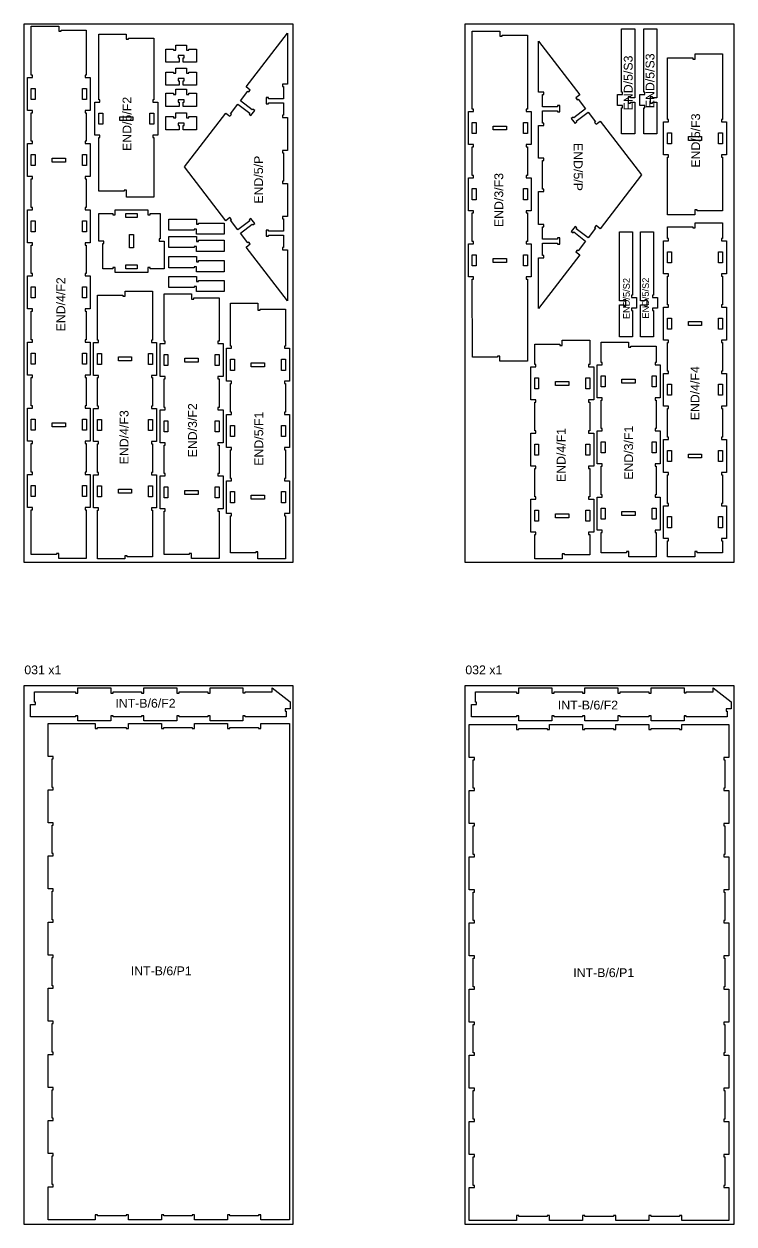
# Model space of a CAD drawing. Extents: x -4741 to 10570, y -11118 to 12613.
# Drawn here: x 3350 to 6570, y -8118 to -2678 of the extents above; entities that cross this region are included whole.
import ezdxf

# ---------------------------------------------------------------- set-up
doc = ezdxf.new("R2010")
doc.units = 0
doc.header["$MEASUREMENT"] = 0
for name, color, linetype in [('0_SHEET_BIRCHPLY_2440X1220', 1, 'CONTINUOUS'), ('1_ANYTOOL_1MMDEEP_INSIDE', 2, 'CONTINUOUS'), ('3_ANYTOOL_CUTTHROUGH_INSID', 4, 'CONTINUOUS'), ('6_ANYTOOL_CUTTHROUGH_OUTSI', 5, 'CONTINUOUS')]:
    doc.layers.add(name, color=color, linetype=linetype)

msp = doc.modelspace()

# ---------------------------------------------------------------- linework, layer by layer
at = {"layer": '0_SHEET_BIRCHPLY_2440X1220'}
for points in [[(3350.4, -2677.8), (3350.4, -5117.8), (4570.4, -5117.8), (4570.4, -2677.8), (3350.4, -2677.8)], [(5350.4, -2677.8), (5350.4, -5117.8), (6570.4, -5117.8), (6570.4, -2677.8), (5350.4, -2677.8)], [(3350.4, -5677.8), (3350.4, -8117.8), (4570.4, -8117.8), (4570.4, -5677.8), (3350.4, -5677.8)], [(5350.4, -5677.8), (5350.4, -8117.8), (6570.4, -8117.8), (6570.4, -5677.8), (5350.4, -5677.8)]]:
    msp.add_lwpolyline(points, dxfattribs=at)
at = {"layer": '3_ANYTOOL_CUTTHROUGH_INSID'}
for points in [[(3401.4, -3019.7), (3383.4, -3019.7), (3383.4, -2969.7), (3401.4, -2969.7), (3401.4, -3019.7)], [(3633.4, -3019.7), (3615.4, -3019.7), (3615.4, -2969.7), (3633.4, -2969.7), (3633.4, -3019.7)], [(3707.4, -3131.9), (3689.4, -3131.9), (3689.4, -3081.9), (3707.4, -3081.9), (3707.4, -3131.9)], [(3844.4, -3115.9), (3784.4, -3115.9), (3784.4, -3097.9), (3844.4, -3097.9), (3844.4, -3115.9)], [(5401.3, -3174.2), (5383.3, -3174.2), (5383.3, -3124.2), (5401.3, -3124.2), (5401.3, -3174.2)], [(5538.3, -3158.2), (5478.3, -3158.2), (5478.3, -3140.2), (5538.3, -3140.2), (5538.3, -3158.2)], [(5633.3, -3174.2), (5615.3, -3174.2), (5615.3, -3124.2), (5633.3, -3124.2), (5633.3, -3174.2)], [(6268.4, -3221.2), (6268.4, -3171.2), (6286.4, -3171.2), (6286.4, -3221.2), (6268.4, -3221.2)], [(6363.4, -3205.2), (6363.4, -3187.2), (6423.4, -3187.2), (6423.4, -3205.2), (6363.4, -3205.2)], [(6500.4, -3221.2), (6500.4, -3171.2), (6518.4, -3171.2), (6518.4, -3221.2), (6500.4, -3221.2)], [(3401.4, -3319.7), (3383.4, -3319.7), (3383.4, -3269.7), (3401.4, -3269.7), (3401.4, -3319.7)], [(3538.4, -3303.7), (3478.4, -3303.7), (3478.4, -3285.7), (3538.4, -3285.7), (3538.4, -3303.7)], [(3633.4, -3319.7), (3615.4, -3319.7), (3615.4, -3269.7), (3633.4, -3269.7), (3633.4, -3319.7)], [(5401.4, -3474.2), (5383.4, -3474.2), (5383.4, -3424.2), (5401.4, -3424.2), (5401.4, -3474.2)], [(5633.4, -3474.2), (5615.4, -3474.2), (5615.4, -3424.2), (5633.4, -3424.2), (5633.4, -3474.2)], [(3401.4, -3569.7), (3401.4, -3619.7), (3383.4, -3619.7), (3383.4, -3569.7), (3401.4, -3569.7)], [(3633.4, -3569.7), (3633.4, -3619.7), (3615.4, -3619.7), (3615.4, -3569.7), (3633.4, -3569.7)], [(3862.9, -3537.3), (3862.9, -3555.3), (3812.9, -3555.3), (3812.9, -3537.3), (3862.9, -3537.3)], [(3846.9, -3632.3), (3846.9, -3692.3), (3828.9, -3692.3), (3828.9, -3632.3), (3846.9, -3632.3)], [(5401.4, -3724.2), (5401.4, -3774.2), (5383.4, -3774.2), (5383.4, -3724.2), (5401.4, -3724.2)], [(5538.4, -3740.2), (5538.4, -3758.2), (5478.4, -3758.2), (5478.4, -3740.2), (5538.4, -3740.2)], [(5633.4, -3724.2), (5633.4, -3774.2), (5615.4, -3774.2), (5615.4, -3724.2), (5633.4, -3724.2)], [(6268.4, -3711.1), (6286.4, -3711.1), (6286.4, -3761.1), (6268.4, -3761.1), (6268.4, -3711.1)], [(6500.4, -3711.1), (6518.4, -3711.1), (6518.4, -3761.1), (6500.4, -3761.1), (6500.4, -3711.1)], [(3862.9, -3769.3), (3862.9, -3787.3), (3812.9, -3787.3), (3812.9, -3769.3), (3862.9, -3769.3)], [(3401.4, -3869.7), (3401.4, -3919.7), (3383.4, -3919.7), (3383.4, -3869.7), (3401.4, -3869.7)], [(3633.4, -3869.7), (3633.4, -3919.7), (3615.4, -3919.7), (3615.4, -3869.7), (3633.4, -3869.7)], [(6268.4, -4011.1), (6286.4, -4011.1), (6286.4, -4061.1), (6268.4, -4061.1), (6268.4, -4011.1)], [(6500.4, -4011.1), (6518.4, -4011.1), (6518.4, -4061.1), (6500.4, -4061.1), (6500.4, -4011.1)], [(6363.4, -4027.1), (6423.4, -4027.1), (6423.4, -4045.1), (6363.4, -4045.1), (6363.4, -4027.1)], [(3401.4, -4169.7), (3401.4, -4219.7), (3383.4, -4219.7), (3383.4, -4169.7), (3401.4, -4169.7)], [(3633.4, -4169.7), (3633.4, -4219.7), (3615.4, -4219.7), (3615.4, -4169.7), (3633.4, -4169.7)], [(3701.4, -4170.8), (3701.4, -4220.8), (3683.4, -4220.8), (3683.4, -4170.8), (3701.4, -4170.8)], [(3838.4, -4186.8), (3838.4, -4204.8), (3778.4, -4204.8), (3778.4, -4186.8), (3838.4, -4186.8)], [(3933.4, -4170.8), (3933.4, -4220.8), (3915.4, -4220.8), (3915.4, -4170.8), (3933.4, -4170.8)], [(4003.4, -4176.4), (4003.4, -4226.4), (3985.4, -4226.4), (3985.4, -4176.4), (4003.4, -4176.4)], [(4217.4, -4176.4), (4235.4, -4176.4), (4235.4, -4226.4), (4217.4, -4226.4), (4217.4, -4176.4)], [(4080.4, -4192.4), (4140.4, -4192.4), (4140.4, -4210.4), (4080.4, -4210.4), (4080.4, -4192.4)], [(4286.4, -4197.8), (4304.4, -4197.8), (4304.4, -4247.8), (4286.4, -4247.8), (4286.4, -4197.8)], [(4381.4, -4213.8), (4441.4, -4213.8), (4441.4, -4231.8), (4381.4, -4231.8), (4381.4, -4213.8)], [(4518.4, -4197.8), (4536.4, -4197.8), (4536.4, -4247.8), (4518.4, -4247.8), (4518.4, -4197.8)], [(5684.4, -4282.3), (5684.4, -4332.3), (5666.4, -4332.3), (5666.4, -4282.3), (5684.4, -4282.3)], [(5916.4, -4282.3), (5916.4, -4332.3), (5898.4, -4332.3), (5898.4, -4282.3), (5916.4, -4282.3)], [(5985.4, -4272.3), (5985.4, -4322.3), (5967.4, -4322.3), (5967.4, -4272.3), (5985.4, -4272.3)], [(6122.4, -4288.3), (6122.4, -4306.3), (6062.4, -4306.3), (6062.4, -4288.3), (6122.4, -4288.3)], [(6199.4, -4272.3), (6217.4, -4272.3), (6217.4, -4322.3), (6199.4, -4322.3), (6199.4, -4272.3)], [(5821.4, -4298.3), (5821.4, -4316.3), (5761.4, -4316.3), (5761.4, -4298.3), (5821.4, -4298.3)], [(6268.4, -4311.1), (6286.4, -4311.1), (6286.4, -4361.1), (6268.4, -4361.1), (6268.4, -4311.1)], [(6500.4, -4311.1), (6518.4, -4311.1), (6518.4, -4361.1), (6500.4, -4361.1), (6500.4, -4311.1)], [(3401.4, -4469.7), (3401.4, -4519.7), (3383.4, -4519.7), (3383.4, -4469.7), (3401.4, -4469.7)], [(3538.4, -4485.7), (3538.4, -4503.7), (3478.4, -4503.7), (3478.4, -4485.7), (3538.4, -4485.7)], [(3633.4, -4469.7), (3633.4, -4519.7), (3615.4, -4519.7), (3615.4, -4469.7), (3633.4, -4469.7)], [(3701.4, -4470.8), (3701.4, -4520.8), (3683.4, -4520.8), (3683.4, -4470.8), (3701.4, -4470.8)], [(3933.4, -4470.8), (3933.4, -4520.8), (3915.4, -4520.8), (3915.4, -4470.8), (3933.4, -4470.8)], [(4003.4, -4476.4), (4003.4, -4526.4), (3985.4, -4526.4), (3985.4, -4476.4), (4003.4, -4476.4)], [(4217.4, -4476.4), (4235.4, -4476.4), (4235.4, -4526.4), (4217.4, -4526.4), (4217.4, -4476.4)], [(4286.4, -4497.8), (4304.4, -4497.8), (4304.4, -4547.8), (4286.4, -4547.8), (4286.4, -4497.8)], [(4518.4, -4497.8), (4536.4, -4497.8), (4536.4, -4547.8), (4518.4, -4547.8), (4518.4, -4497.8)], [(5684.4, -4582.3), (5684.4, -4632.3), (5666.4, -4632.3), (5666.4, -4582.3), (5684.4, -4582.3)], [(5916.4, -4582.3), (5916.4, -4632.3), (5898.4, -4632.3), (5898.4, -4582.3), (5916.4, -4582.3)], [(5985.4, -4572.3), (5985.4, -4622.3), (5967.4, -4622.3), (5967.4, -4572.3), (5985.4, -4572.3)], [(6199.4, -4572.3), (6217.4, -4572.3), (6217.4, -4622.3), (6199.4, -4622.3), (6199.4, -4572.3)], [(6268.4, -4611.1), (6286.4, -4611.1), (6286.4, -4661.1), (6268.4, -4661.1), (6268.4, -4611.1)], [(6500.4, -4611.1), (6518.4, -4611.1), (6518.4, -4661.1), (6500.4, -4661.1), (6500.4, -4611.1)], [(6363.4, -4627.1), (6423.4, -4627.1), (6423.4, -4645.1), (6363.4, -4645.1), (6363.4, -4627.1)], [(3401.4, -4769.7), (3401.4, -4819.7), (3383.4, -4819.7), (3383.4, -4769.7), (3401.4, -4769.7)], [(3633.4, -4769.7), (3633.4, -4819.7), (3615.4, -4819.7), (3615.4, -4769.7), (3633.4, -4769.7)], [(3701.4, -4770.8), (3701.4, -4820.8), (3683.4, -4820.8), (3683.4, -4770.8), (3701.4, -4770.8)], [(3838.4, -4786.8), (3838.4, -4804.8), (3778.4, -4804.8), (3778.4, -4786.8), (3838.4, -4786.8)], [(3933.4, -4770.8), (3933.4, -4820.8), (3915.4, -4820.8), (3915.4, -4770.8), (3933.4, -4770.8)], [(4003.4, -4776.4), (4003.4, -4826.4), (3985.4, -4826.4), (3985.4, -4776.4), (4003.4, -4776.4)], [(4217.4, -4776.4), (4235.4, -4776.4), (4235.4, -4826.4), (4217.4, -4826.4), (4217.4, -4776.4)], [(4080.4, -4792.4), (4140.4, -4792.4), (4140.4, -4810.4), (4080.4, -4810.4), (4080.4, -4792.4)], [(4286.4, -4797.8), (4304.4, -4797.8), (4304.4, -4847.8), (4286.4, -4847.8), (4286.4, -4797.8)], [(4381.4, -4813.8), (4441.4, -4813.8), (4441.4, -4831.8), (4381.4, -4831.8), (4381.4, -4813.8)], [(4518.4, -4797.8), (4536.4, -4797.8), (4536.4, -4847.8), (4518.4, -4847.8), (4518.4, -4797.8)], [(5684.4, -4882.3), (5684.4, -4932.2), (5666.4, -4932.2), (5666.4, -4882.3), (5684.4, -4882.3)], [(5916.4, -4882.3), (5916.4, -4932.2), (5898.4, -4932.2), (5898.4, -4882.3), (5916.4, -4882.3)], [(5985.4, -4872.3), (5985.4, -4922.2), (5967.4, -4922.2), (5967.4, -4872.3), (5985.4, -4872.3)], [(6122.4, -4888.3), (6122.4, -4906.2), (6062.4, -4906.2), (6062.4, -4888.3), (6122.4, -4888.3)], [(6199.4, -4872.3), (6217.4, -4872.3), (6217.4, -4922.2), (6199.4, -4922.2), (6199.4, -4872.3)], [(5821.4, -4898.3), (5821.4, -4916.2), (5761.4, -4916.2), (5761.4, -4898.3), (5821.4, -4898.3)], [(6268.4, -4911.1), (6286.4, -4911.1), (6286.4, -4961.1), (6268.4, -4961.1), (6268.4, -4911.1)], [(6500.4, -4911.1), (6518.4, -4911.1), (6518.4, -4961.1), (6500.4, -4961.1), (6500.4, -4911.1)]]:
    msp.add_lwpolyline(points, dxfattribs=at)
at = {"layer": '6_ANYTOOL_CUTTHROUGH_OUTSI'}
for points in [[(3651.1, -3519.9), (3651.1, -3669.4), (3628.1, -3669.4), (3628.1, -3679.9), (3633.1, -3679.9), (3633.1, -3809.4), (3628.1, -3809.4), (3628.1, -3819.9), (3651.1, -3819.9), (3651.1, -3969.4), (3628.1, -3969.4), (3628.1, -3979.9), (3633.1, -3979.9), (3633.1, -4109.4), (3628.1, -4109.4), (3628.1, -4119.9), (3651.1, -4119.9), (3651.1, -4269.4), (3628.1, -4269.4), (3628.1, -4279.9), (3633.1, -4279.9), (3633.1, -4409.4), (3628.1, -4409.4), (3628.1, -4419.9), (3651.1, -4419.9), (3651.1, -4569.4), (3628.1, -4569.4), (3628.1, -4579.9), (3633.1, -4579.9), (3633.1, -4709.4), (3628.1, -4709.4), (3628.1, -4719.9), (3651.1, -4719.9), (3651.1, -4869.4), (3628.1, -4869.4), (3628.1, -4879.9), (3633.1, -4879.9), (3633.1, -5101.4), (3508.6, -5101.4), (3508.6, -5078.4), (3498.1, -5078.4), (3498.1, -5083.4), (3383.6, -5083.4), (3383.6, -4879.9), (3388.6, -4879.9), (3388.6, -4869.4), (3365.6, -4869.4), (3365.6, -4719.9), (3388.6, -4719.9), (3388.6, -4709.4), (3383.6, -4709.4), (3383.6, -4579.9), (3388.6, -4579.9), (3388.6, -4569.4), (3365.6, -4569.4), (3365.6, -4419.9), (3388.6, -4419.9), (3388.6, -4409.4), (3383.6, -4409.4), (3383.6, -4279.9), (3388.6, -4279.9), (3388.6, -4269.4), (3365.6, -4269.4), (3365.6, -4119.9), (3388.6, -4119.9), (3388.6, -4109.4), (3383.6, -4109.4), (3383.6, -3979.9), (3388.6, -3979.9), (3388.6, -3969.4), (3365.6, -3969.4), (3365.6, -3819.9), (3388.6, -3819.9), (3388.6, -3809.4), (3383.6, -3809.4), (3383.6, -3679.9), (3388.6, -3679.9), (3388.6, -3669.4), (3365.6, -3669.4), (3365.6, -3519.9), (3388.6, -3519.9), (3388.6, -3509.4), (3383.6, -3509.4), (3383.6, -3379.9), (3388.6, -3379.9), (3388.6, -3369.4), (3365.6, -3369.4), (3365.6, -3219.9), (3388.6, -3219.9), (3388.6, -3209.4), (3383.6, -3209.4), (3383.6, -3079.9), (3388.6, -3079.9), (3388.6, -3069.4), (3365.6, -3069.4), (3365.6, -2919.9), (3388.6, -2919.9), (3388.6, -2909.4), (3383.6, -2909.4), (3383.6, -2687.9), (3508.1, -2687.9), (3508.1, -2710.9), (3518.6, -2710.9), (3518.6, -2705.9), (3633.1, -2705.9), (3633.1, -2909.4), (3628.1, -2909.4), (3628.1, -2919.9), (3651.1, -2919.9), (3651.1, -3069.4), (3628.1, -3069.4), (3628.1, -3079.9), (3633.1, -3079.9), (3633.1, -3209.4), (3628.1, -3209.4), (3628.1, -3219.9), (3651.1, -3219.9), (3651.1, -3369.4), (3628.1, -3369.4), (3628.1, -3379.9), (3633.1, -3379.9), (3633.1, -3509.4), (3628.1, -3509.4), (3628.1, -3519.9), (3651.1, -3519.9)], [(4078.7, -3326), (4266.2, -3082.3), (4284.4, -3096.3), (4290.8, -3088), (4286.9, -3084.9), (4320.7, -3040.9), (4374.2, -3082.1), (4371.2, -3086), (4379.5, -3092.4), (4396.9, -3069.8), (4388.5, -3063.4), (4385.5, -3067.4), (4332, -3026.3), (4365.8, -2982.3), (4369.8, -2985.3), (4376.2, -2977), (4358, -2963), (4545.1, -2719.7), (4545.1, -2950.7), (4522.1, -2950.7), (4522.1, -2961.2), (4527.1, -2961.2), (4527.1, -3016.7), (4459.6, -3016.7), (4459.6, -3011.7), (4449.1, -3011.7), (4449.1, -3040.2), (4459.6, -3040.2), (4459.6, -3035.2), (4527.1, -3035.2), (4527.1, -3090.7), (4522.1, -3090.7), (4522.1, -3101.2), (4545.1, -3101.2), (4545.1, -3250.7), (4522.1, -3250.7), (4522.1, -3261.2), (4527.1, -3261.2), (4527.1, -3390.7), (4522.1, -3390.7), (4522.1, -3401.2), (4545.1, -3401.2), (4545.1, -3550.7), (4522.1, -3550.7), (4522.1, -3561.2), (4527.1, -3561.2), (4527.1, -3616.7), (4459.6, -3616.7), (4459.6, -3611.7), (4449.1, -3611.7), (4449.1, -3640.2), (4459.6, -3640.2), (4459.6, -3635.2), (4527.1, -3635.2), (4527.1, -3690.7), (4522.1, -3690.7), (4522.1, -3701.2), (4545.1, -3701.2), (4545.1, -3932.2), (4358, -3688.9), (4376.2, -3674.9), (4369.8, -3666.6), (4365.8, -3669.7), (4332, -3625.7), (4385.5, -3584.5), (4388.5, -3588.5), (4396.9, -3582.1), (4379.5, -3559.5), (4371.2, -3565.9), (4374.2, -3569.8), (4320.7, -3611), (4286.9, -3567), (4290.8, -3564), (4284.4, -3555.6), (4266.2, -3569.7), (4078.7, -3326)], [(5651.1, -3524), (5628.1, -3524), (5628.1, -3534.5), (5633.1, -3534.5), (5633.1, -3664), (5628.1, -3664), (5628.1, -3674.5), (5651.1, -3674.5), (5651.1, -3824), (5628.1, -3824), (5628.1, -3834.5), (5633.1, -3834.5), (5633.2, -4205.9), (5508.7, -4205.9), (5508.7, -4182.9), (5498.2, -4182.9), (5498.2, -4187.9), (5383.7, -4188), (5383.6, -3834.5), (5388.6, -3834.5), (5388.6, -3824), (5365.6, -3824), (5365.6, -3674.5), (5388.6, -3674.5), (5388.6, -3664), (5383.6, -3664), (5383.6, -3534.5), (5388.6, -3534.5), (5388.6, -3524), (5365.6, -3524), (5365.6, -3374.5), (5388.6, -3374.5), (5388.6, -3364), (5383.6, -3364), (5383.6, -3234.5), (5388.6, -3234.5), (5388.6, -3224), (5365.6, -3224), (5365.6, -3074.5), (5388.6, -3074.5), (5388.6, -3064), (5383.6, -3064), (5383.6, -2710.5), (5508.1, -2710.5), (5508.1, -2733.5), (5518.6, -2733.5), (5518.6, -2728.5), (5633.1, -2728.5), (5633.1, -3064), (5628.1, -3064), (5628.1, -3074.5), (5651.1, -3074.5), (5651.1, -3224), (5628.1, -3224), (5628.1, -3234.5), (5633.1, -3234.5), (5633.1, -3364), (5628.1, -3364), (5628.1, -3374.5), (5651.1, -3374.5), (5651.1, -3524)], [(6119.9, -3175.4), (6060.4, -3175.4), (6060.4, -3057.4), (6065.4, -3057.4), (6065.4, -3046.9), (6042.4, -3046.9), (6042.4, -2997.4), (6065.4, -2997.4), (6065.4, -2986.9), (6060.4, -2986.9), (6060.4, -2699.5), (6119.9, -2699.5), (6119.9, -3012.9), (6100.4, -3012.9), (6100.4, -3007.9), (6089.9, -3007.9), (6089.9, -3036.4), (6100.4, -3036.4), (6100.4, -3031.4), (6119.9, -3031.4), (6119.9, -3175.4)], [(6161.4, -3175.4), (6161.4, -3057.4), (6166.4, -3057.4), (6166.4, -3046.9), (6143.4, -3046.9), (6143.4, -2997.4), (6166.4, -2997.4), (6166.4, -2986.9), (6161.4, -2986.9), (6161.4, -2699.5), (6220.9, -2699.5), (6220.9, -3012.9), (6201.4, -3012.9), (6201.4, -3007.9), (6190.9, -3007.9), (6190.9, -3036.4), (6201.4, -3036.4), (6201.4, -3031.4), (6220.9, -3031.4), (6220.9, -3175.4), (6161.4, -3175.4)], [(3939.2, -3462.5), (3814.7, -3462.5), (3814.7, -3430.5), (3804.2, -3430.5), (3804.2, -3435.5), (3689.7, -3435.5), (3689.6, -3192.1), (3694.6, -3192.1), (3694.6, -3181.6), (3671.6, -3181.6), (3671.6, -3032.1), (3694.6, -3032.1), (3694.6, -3021.6), (3689.6, -3021.6), (3689.6, -2724.2), (3814.1, -2724.2), (3814.1, -2747.2), (3824.6, -2747.2), (3824.6, -2742.2), (3939.1, -2742.2), (3939.1, -3021.6), (3934.1, -3021.6), (3934.1, -3032.1), (3957.1, -3032.1), (3957.1, -3181.6), (3934.1, -3181.6), (3934.1, -3192.1), (3939.1, -3192.1), (3939.2, -3462.5)], [(3993.4, -2851.3), (3993.4, -2791.8), (4027.9, -2791.8), (4027.9, -2796.8), (4038.4, -2796.8), (4038.4, -2773.8), (4087.9, -2773.8), (4087.9, -2796.8), (4098.4, -2796.8), (4098.4, -2791.8), (4132.9, -2791.8), (4132.9, -2851.3), (4072.4, -2851.3), (4072.4, -2831.8), (4077.4, -2831.8), (4077.4, -2821.3), (4048.9, -2821.3), (4048.9, -2831.8), (4053.9, -2831.8), (4053.9, -2851.3), (3993.4, -2851.3)], [(5963.1, -3605.6), (5944.9, -3591.6), (5938.4, -3599.9), (5942.4, -3603), (5908.6, -3647), (5855.1, -3605.8), (5858.1, -3601.9), (5849.8, -3595.5), (5832.4, -3618), (5840.7, -3624.4), (5843.8, -3620.5), (5897.3, -3661.6), (5863.5, -3705.6), (5859.5, -3702.6), (5853.1, -3710.9), (5871.3, -3724.9), (5684.2, -3968.2), (5684.2, -3737.2), (5707.2, -3737.2), (5707.2, -3726.7), (5702.2, -3726.7), (5702.2, -3671.2), (5769.7, -3671.2), (5769.7, -3676.2), (5780.2, -3676.2), (5780.2, -3647.7), (5769.7, -3647.7), (5769.7, -3652.7), (5702.2, -3652.7), (5702.2, -3597.2), (5707.2, -3597.2), (5707.2, -3586.7), (5684.2, -3586.7), (5684.2, -3437.2), (5707.2, -3437.2), (5707.2, -3426.7), (5702.2, -3426.7), (5702.2, -3297.2), (5707.2, -3297.2), (5707.2, -3286.7), (5684.2, -3286.7), (5684.2, -3137.2), (5707.2, -3137.2), (5707.2, -3126.7), (5702.2, -3126.7), (5702.2, -3071.2), (5769.7, -3071.2), (5769.7, -3076.2), (5780.2, -3076.2), (5780.2, -3047.7), (5769.7, -3047.7), (5769.7, -3052.7), (5702.2, -3052.7), (5702.2, -2997.2), (5707.2, -2997.2), (5707.2, -2986.7), (5684.2, -2986.7), (5684.2, -2755.7), (5871.3, -2998.9), (5853.1, -3013), (5859.5, -3021.3), (5863.5, -3018.2), (5897.3, -3062.2), (5843.8, -3103.4), (5840.7, -3099.4), (5832.4, -3105.8), (5849.8, -3128.4), (5858.1, -3122), (5855.1, -3118), (5908.6, -3076.9), (5942.4, -3120.9), (5938.4, -3123.9), (5944.9, -3132.3), (5963.1, -3118.2), (6150.5, -3361.9), (5963.1, -3605.6)], [(6268.7, -3281.5), (6273.7, -3281.5), (6273.7, -3271), (6250.7, -3271), (6250.7, -3121.5), (6273.7, -3121.5), (6273.7, -3111), (6268.7, -3111), (6268.7, -2831.6), (6383.2, -2831.6), (6383.2, -2836.6), (6393.7, -2836.6), (6393.7, -2813.6), (6518.2, -2813.6), (6518.2, -3111), (6513.2, -3111), (6513.2, -3121.5), (6536.2, -3121.5), (6536.2, -3271), (6513.2, -3271), (6513.2, -3281.5), (6518.2, -3281.5), (6518.2, -3524.9), (6403.7, -3524.9), (6403.7, -3519.9), (6393.2, -3519.9), (6393.2, -3542.9), (6268.7, -3542.9), (6268.7, -3281.5)], [(3993.4, -2955.3), (3993.4, -2895.8), (4027.9, -2895.8), (4027.9, -2900.8), (4038.4, -2900.8), (4038.4, -2877.8), (4087.9, -2877.8), (4087.9, -2900.8), (4098.4, -2900.8), (4098.4, -2895.8), (4132.9, -2895.8), (4132.9, -2955.3), (4072.4, -2955.3), (4072.4, -2935.8), (4077.4, -2935.8), (4077.4, -2925.3), (4048.9, -2925.3), (4048.9, -2935.8), (4053.9, -2935.8), (4053.9, -2955.3), (3993.4, -2955.3)], [(3993.4, -3051.3), (3993.4, -2991.8), (4027.9, -2991.8), (4027.9, -2996.8), (4038.4, -2996.8), (4038.4, -2973.8), (4087.9, -2973.8), (4087.9, -2996.8), (4098.4, -2996.8), (4098.4, -2991.8), (4132.9, -2991.8), (4132.9, -3051.3), (4072.4, -3051.3), (4072.4, -3031.8), (4077.4, -3031.8), (4077.4, -3021.3), (4048.9, -3021.3), (4048.9, -3031.8), (4053.9, -3031.8), (4053.9, -3051.3), (3993.4, -3051.3)], [(3939.4, -3131.9), (3921.4, -3131.9), (3921.4, -3081.9), (3939.4, -3081.9), (3939.4, -3131.9)], [(3993.4, -3157.3), (3993.4, -3097.8), (4027.9, -3097.8), (4027.9, -3102.8), (4038.4, -3102.8), (4038.4, -3079.8), (4087.9, -3079.8), (4087.9, -3102.8), (4098.4, -3102.8), (4098.4, -3097.8), (4132.9, -3097.8), (4132.9, -3157.3), (4072.4, -3157.3), (4072.4, -3137.8), (4077.4, -3137.8), (4077.4, -3127.3), (4048.9, -3127.3), (4048.9, -3137.8), (4053.9, -3137.8), (4053.9, -3157.3), (3993.4, -3157.3)], [(3967.7, -3537.5), (3967.7, -3652), (3962.7, -3652), (3962.7, -3662.5), (3985.7, -3662.5), (3985.7, -3787), (3923.2, -3787), (3923.2, -3782), (3912.7, -3782), (3912.7, -3805), (3763.2, -3805), (3763.2, -3782), (3752.7, -3782), (3752.7, -3787), (3708.2, -3787), (3708.2, -3672.5), (3713.2, -3672.5), (3713.2, -3662), (3690.2, -3662), (3690.2, -3537.5), (3752.7, -3537.5), (3752.7, -3542.5), (3763.2, -3542.5), (3763.2, -3519.5), (3912.7, -3519.5), (3912.7, -3542.5), (3923.2, -3542.5), (3923.2, -3537.5), (3967.7, -3537.5)], [(4132.5, -3562.4), (4132.5, -3585.4), (4142.5, -3585.4), (4142.5, -3580.4), (4257.5, -3580.4), (4257.5, -3631), (4132.5, -3631), (4132.5, -3608), (4122.5, -3608), (4122.5, -3613), (4007.5, -3613), (4007.5, -3562.4), (4132.5, -3562.4)], [(6268.7, -3597.4), (6383.2, -3597.4), (6383.2, -3602.4), (6393.7, -3602.4), (6393.7, -3579.4), (6518.2, -3579.4), (6518.2, -3650.9), (6513.2, -3650.9), (6513.2, -3661.4), (6536.2, -3661.4), (6536.2, -3810.9), (6513.2, -3810.9), (6513.2, -3821.4), (6518.2, -3821.4), (6518.2, -3950.9), (6513.2, -3950.9), (6513.2, -3961.4), (6536.2, -3961.4), (6536.2, -4110.9), (6513.2, -4110.9), (6513.2, -4121.4), (6518.2, -4121.4), (6518.2, -4250.9), (6513.2, -4250.9), (6513.2, -4261.4), (6536.2, -4261.4), (6536.2, -4410.9), (6513.2, -4410.9), (6513.2, -4421.4), (6518.2, -4421.4), (6518.2, -4550.9), (6513.2, -4550.9), (6513.2, -4561.4), (6536.2, -4561.4), (6536.2, -4710.9), (6513.2, -4710.9), (6513.2, -4721.4), (6518.2, -4721.4), (6518.2, -4850.9), (6513.2, -4850.9), (6513.2, -4861.4), (6536.2, -4861.4), (6536.2, -5010.9), (6513.2, -5010.9), (6513.2, -5021.4), (6518.2, -5021.4), (6518.2, -5074.8), (6403.7, -5074.8), (6403.7, -5069.8), (6393.2, -5069.8), (6393.2, -5092.8), (6268.7, -5092.8), (6268.7, -5021.4), (6273.7, -5021.4), (6273.7, -5010.9), (6250.7, -5010.9), (6250.7, -4861.4), (6273.7, -4861.4), (6273.7, -4850.9), (6268.7, -4850.9), (6268.7, -4721.4), (6273.7, -4721.4), (6273.7, -4710.9), (6250.7, -4710.9), (6250.7, -4561.4), (6273.7, -4561.4), (6273.7, -4550.9), (6268.7, -4550.9), (6268.7, -4421.4), (6273.7, -4421.4), (6273.7, -4410.9), (6250.7, -4410.9), (6250.7, -4261.4), (6273.7, -4261.4), (6273.7, -4250.9), (6268.7, -4250.9), (6268.7, -4121.4), (6273.7, -4121.4), (6273.7, -4110.9), (6250.7, -4110.9), (6250.7, -3961.4), (6273.7, -3961.4), (6273.7, -3950.9), (6268.7, -3950.9), (6268.7, -3821.4), (6273.7, -3821.4), (6273.7, -3810.9), (6250.7, -3810.9), (6250.7, -3661.4), (6273.7, -3661.4), (6273.7, -3650.9), (6268.7, -3650.9), (6268.7, -3597.4)], [(4132.5, -3640.4), (4132.5, -3663.4), (4142.5, -3663.4), (4142.5, -3658.4), (4257.5, -3658.4), (4257.5, -3709), (4132.5, -3709), (4132.5, -3686), (4122.5, -3686), (4122.5, -3691), (4007.5, -3691), (4007.5, -3640.4), (4132.5, -3640.4)], [(6109.9, -3619.3), (6109.9, -3906.7), (6104.9, -3906.7), (6104.9, -3917.2), (6127.9, -3917.2), (6127.9, -3966.7), (6104.9, -3966.7), (6104.9, -3977.2), (6109.9, -3977.2), (6109.9, -4095.3), (6050.4, -4095.3), (6050.4, -3951.2), (6069.9, -3951.2), (6069.9, -3956.2), (6080.4, -3956.2), (6080.4, -3927.7), (6069.9, -3927.7), (6069.9, -3932.7), (6050.4, -3932.7), (6050.4, -3619.3), (6109.9, -3619.3)], [(6146.4, -3619.3), (6205.9, -3619.3), (6205.9, -3906.7), (6200.9, -3906.7), (6200.9, -3917.2), (6223.9, -3917.2), (6223.9, -3966.7), (6200.9, -3966.7), (6200.9, -3977.2), (6205.9, -3977.2), (6205.9, -4095.3), (6146.4, -4095.3), (6146.4, -3951.2), (6165.9, -3951.2), (6165.9, -3956.2), (6176.4, -3956.2), (6176.4, -3927.7), (6165.9, -3927.7), (6165.9, -3932.7), (6146.4, -3932.7), (6146.4, -3619.3)], [(4132.5, -3732.4), (4132.5, -3755.4), (4142.5, -3755.4), (4142.5, -3750.4), (4257.5, -3750.4), (4257.5, -3801), (4132.5, -3801), (4132.5, -3778), (4122.5, -3778), (4122.5, -3783), (4007.5, -3783), (4007.5, -3732.4), (4132.5, -3732.4)], [(4132.5, -3822.4), (4132.5, -3845.4), (4142.5, -3845.4), (4142.5, -3840.4), (4257.5, -3840.4), (4257.5, -3891), (4132.5, -3891), (4132.5, -3868), (4122.5, -3868), (4122.5, -3873), (4007.5, -3873), (4007.5, -3822.4), (4132.5, -3822.4)], [(3933.1, -3889), (3933.1, -4110.5), (3928.1, -4110.5), (3928.1, -4121), (3951.1, -4121), (3951.1, -4270.5), (3928.1, -4270.5), (3928.1, -4281), (3933.1, -4281), (3933.1, -4410.5), (3928.1, -4410.5), (3928.1, -4421), (3951.1, -4421), (3951.1, -4570.5), (3928.1, -4570.5), (3928.1, -4581), (3933.1, -4581), (3933.1, -4710.5), (3928.1, -4710.5), (3928.1, -4721), (3951.1, -4721), (3951.1, -4870.5), (3928.1, -4870.5), (3928.1, -4881), (3933.1, -4881), (3933.1, -5093.5), (3818.6, -5093.5), (3818.6, -5088.5), (3808.1, -5088.5), (3808.1, -5102.5), (3683.6, -5102.5), (3683.6, -4881), (3688.6, -4881), (3688.6, -4870.5), (3665.6, -4870.5), (3665.6, -4721), (3688.6, -4721), (3688.6, -4710.5), (3683.6, -4710.5), (3683.6, -4581), (3688.6, -4581), (3688.6, -4570.5), (3665.6, -4570.5), (3665.6, -4421), (3688.6, -4421), (3688.6, -4410.5), (3683.6, -4410.5), (3683.6, -4281), (3688.6, -4281), (3688.6, -4270.5), (3665.6, -4270.5), (3665.6, -4121), (3688.6, -4121), (3688.6, -4110.5), (3683.6, -4110.5), (3683.6, -3907), (3798.1, -3907), (3798.1, -3912), (3808.6, -3912), (3808.6, -3889), (3933.1, -3889)], [(4110.1, -3901.7), (4110.1, -3924.7), (4120.6, -3924.7), (4120.6, -3919.7), (4235.1, -3919.7), (4235.1, -4116.2), (4230.1, -4116.2), (4230.1, -4126.7), (4253.1, -4126.7), (4253.1, -4276.2), (4230.1, -4276.2), (4230.1, -4286.7), (4235.1, -4286.7), (4235.1, -4416.2), (4230.1, -4416.2), (4230.1, -4426.7), (4253.1, -4426.7), (4253.1, -4576.2), (4230.1, -4576.2), (4230.1, -4586.7), (4235.1, -4586.7), (4235.1, -4716.2), (4230.1, -4716.2), (4230.1, -4726.7), (4253.1, -4726.7), (4253.1, -4876.2), (4230.1, -4876.2), (4230.1, -4886.7), (4235.1, -4886.7), (4235.1, -5101.2), (4110.6, -5101.2), (4110.6, -5078.2), (4100.1, -5078.2), (4100.1, -5083.2), (3985.6, -5083.2), (3985.6, -4886.7), (3990.6, -4886.7), (3990.6, -4876.2), (3967.6, -4876.2), (3967.6, -4726.7), (3990.6, -4726.7), (3990.6, -4716.2), (3985.6, -4716.2), (3985.6, -4586.7), (3990.6, -4586.7), (3990.6, -4576.2), (3967.6, -4576.2), (3967.6, -4426.7), (3990.6, -4426.7), (3990.6, -4416.2), (3985.6, -4416.2), (3985.6, -4286.7), (3990.6, -4286.7), (3990.6, -4276.2), (3967.6, -4276.2), (3967.6, -4126.7), (3990.6, -4126.7), (3990.6, -4116.2), (3985.6, -4116.2), (3985.6, -3901.7), (4110.1, -3901.7)], [(4286.6, -3943), (4411.1, -3943), (4411.1, -3975), (4421.6, -3975), (4421.6, -3970), (4536.1, -3970), (4536.1, -4137.5), (4531.1, -4137.5), (4531.1, -4148), (4554.1, -4148), (4554.1, -4297.5), (4531.1, -4297.5), (4531.1, -4308), (4536.1, -4308), (4536.1, -4437.5), (4531.1, -4437.5), (4531.1, -4448), (4554.1, -4448), (4554.1, -4597.5), (4531.1, -4597.5), (4531.1, -4608), (4536.1, -4608), (4536.1, -4737.5), (4531.1, -4737.5), (4531.1, -4748), (4554.1, -4748), (4554.1, -4897.5), (4531.1, -4897.5), (4531.1, -4908), (4536.1, -4908), (4536.1, -5102.5), (4411.6, -5102.5), (4411.6, -5070.5), (4401.1, -5070.5), (4401.1, -5075.5), (4286.6, -5075.5), (4286.6, -4908), (4291.6, -4908), (4291.6, -4897.5), (4268.6, -4897.5), (4268.6, -4748), (4291.6, -4748), (4291.6, -4737.5), (4286.6, -4737.5), (4286.6, -4608), (4291.6, -4608), (4291.6, -4597.5), (4268.6, -4597.5), (4268.6, -4448), (4291.6, -4448), (4291.6, -4437.5), (4286.6, -4437.5), (4286.6, -4308), (4291.6, -4308), (4291.6, -4297.5), (4268.6, -4297.5), (4268.6, -4148), (4291.6, -4148), (4291.6, -4137.5), (4286.6, -4137.5), (4286.6, -3943)], [(5916.2, -4111.7), (5916.2, -4222), (5911.2, -4222), (5911.2, -4232.5), (5934.2, -4232.5), (5934.2, -4382), (5911.2, -4382), (5911.2, -4392.5), (5916.2, -4392.5), (5916.2, -4522), (5911.2, -4522), (5911.2, -4532.5), (5934.2, -4532.5), (5934.2, -4682), (5911.2, -4682), (5911.2, -4692.5), (5916.2, -4692.5), (5916.2, -4822), (5911.2, -4822), (5911.2, -4832.5), (5934.2, -4832.5), (5934.2, -4982), (5911.2, -4982), (5911.2, -4992.5), (5916.2, -4992.5), (5916.2, -5084.8), (5801.7, -5084.8), (5801.7, -5079.8), (5791.2, -5079.8), (5791.2, -5102.8), (5666.7, -5102.8), (5666.7, -4992.5), (5671.7, -4992.5), (5671.7, -4982), (5648.7, -4982), (5648.7, -4832.5), (5671.7, -4832.5), (5671.7, -4822), (5666.7, -4822), (5666.7, -4692.5), (5671.7, -4692.5), (5671.7, -4682), (5648.7, -4682), (5648.7, -4532.5), (5671.7, -4532.5), (5671.7, -4522), (5666.7, -4522), (5666.7, -4392.5), (5671.7, -4392.5), (5671.7, -4382), (5648.7, -4382), (5648.7, -4232.5), (5671.7, -4232.5), (5671.7, -4222), (5666.7, -4222), (5666.7, -4129.7), (5781.2, -4129.7), (5781.2, -4134.7), (5791.7, -4134.7), (5791.7, -4111.7), (5916.2, -4111.7)], [(6092.2, -4119.7), (6092.2, -4142.7), (6102.7, -4142.7), (6102.7, -4137.7), (6217.2, -4137.7), (6217.2, -4212), (6212.2, -4212), (6212.2, -4222.5), (6235.2, -4222.5), (6235.2, -4372), (6212.2, -4372), (6212.2, -4382.5), (6217.2, -4382.5), (6217.2, -4512), (6212.2, -4512), (6212.2, -4522.5), (6235.2, -4522.5), (6235.2, -4672), (6212.2, -4672), (6212.2, -4682.5), (6217.2, -4682.5), (6217.2, -4812), (6212.2, -4812), (6212.2, -4822.5), (6235.2, -4822.5), (6235.2, -4972), (6212.2, -4972), (6212.2, -4982.5), (6217.2, -4982.5), (6217.2, -5092.8), (6092.7, -5092.8), (6092.7, -5069.8), (6082.2, -5069.8), (6082.2, -5074.8), (5967.7, -5074.8), (5967.7, -4982.5), (5972.7, -4982.5), (5972.7, -4972), (5949.7, -4972), (5949.7, -4822.5), (5972.7, -4822.5), (5972.7, -4812), (5967.7, -4812), (5967.7, -4682.5), (5972.7, -4682.5), (5972.7, -4672), (5949.7, -4672), (5949.7, -4522.5), (5972.7, -4522.5), (5972.7, -4512), (5967.7, -4512), (5967.7, -4382.5), (5972.7, -4382.5), (5972.7, -4372), (5949.7, -4372), (5949.7, -4222.5), (5972.7, -4222.5), (5972.7, -4212), (5967.7, -4212), (5967.7, -4119.7), (6092.2, -4119.7)], [(3380.1, -5819.1), (3380.1, -5762.6), (3403.1, -5762.6), (3403.1, -5752.1), (3398.1, -5752.1), (3398.1, -5705.6), (3583.6, -5705.6), (3583.6, -5710.6), (3594.1, -5710.6), (3594.1, -5687.6), (3743.6, -5687.6), (3743.6, -5710.6), (3754.1, -5710.6), (3754.1, -5705.6), (3883.6, -5705.6), (3883.6, -5710.6), (3894.1, -5710.6), (3894.1, -5687.6), (4043.6, -5687.6), (4043.6, -5710.6), (4054.1, -5710.6), (4054.1, -5705.6), (4183.6, -5705.6), (4183.6, -5710.6), (4194.1, -5710.6), (4194.1, -5687.6), (4343.6, -5687.5), (4343.6, -5710.5), (4354.1, -5710.5), (4354.1, -5705.5), (4475.7, -5705.5), (4475.7, -5687.8), (4557.6, -5750.8), (4557.6, -5782), (4534.6, -5782), (4534.6, -5792.5), (4539.6, -5792.5), (4539.6, -5819), (4354.1, -5819), (4354.1, -5814), (4343.6, -5814), (4343.6, -5837), (4194.1, -5837.1), (4194.1, -5814.1), (4183.6, -5814.1), (4183.6, -5819.1), (4054.1, -5819.1), (4054.1, -5814.1), (4043.6, -5814.1), (4043.6, -5837.1), (3894.1, -5837.1), (3894.1, -5814.1), (3883.6, -5814.1), (3883.6, -5819.1), (3754.1, -5819.1), (3754.1, -5814.1), (3743.6, -5814.1), (3743.6, -5837.1), (3594.1, -5837.1), (3594.1, -5814.1), (3583.6, -5814.1), (3583.6, -5819.1), (3380.1, -5819.1)], [(6539.6, -5819), (6354.1, -5819), (6354.1, -5814), (6343.6, -5814), (6343.6, -5837), (6194.1, -5837.1), (6194.1, -5814.1), (6183.6, -5814.1), (6183.6, -5819.1), (6054.1, -5819.1), (6054.1, -5814.1), (6043.6, -5814.1), (6043.6, -5837.1), (5894.1, -5837.1), (5894.1, -5814.1), (5883.6, -5814.1), (5883.6, -5819.1), (5754.1, -5819.1), (5754.1, -5814.1), (5743.6, -5814.1), (5743.6, -5837.1), (5594.1, -5837.1), (5594.1, -5814.1), (5583.6, -5814.1), (5583.6, -5819.1), (5380.1, -5819.1), (5380.1, -5762.6), (5403.1, -5762.6), (5403.1, -5752.1), (5398.1, -5752.1), (5398.1, -5705.6), (5583.6, -5705.6), (5583.6, -5710.6), (5594.1, -5710.6), (5594.1, -5687.6), (5743.6, -5687.6), (5743.6, -5710.6), (5754.1, -5710.6), (5754.1, -5705.6), (5883.6, -5705.6), (5883.6, -5710.6), (5894.1, -5710.6), (5894.1, -5687.6), (6043.6, -5687.6), (6043.6, -5710.6), (6054.1, -5710.6), (6054.1, -5705.6), (6183.6, -5705.6), (6183.6, -5710.6), (6194.1, -5710.6), (6194.1, -5687.6), (6343.6, -5687.5), (6343.6, -5710.5), (6354.1, -5710.5), (6354.1, -5705.5), (6475.7, -5705.5), (6475.7, -5687.8), (6557.6, -5750.8), (6557.6, -5782), (6534.6, -5782), (6534.6, -5792.5), (6539.6, -5792.5), (6539.6, -5819)], [(3460.1, -6149.1), (3483.1, -6149.1), (3483.1, -6138.6), (3478.1, -6138.6), (3478.1, -6009.1), (3483.1, -6009.1), (3483.1, -5998.6), (3460.1, -5998.6), (3460.1, -5849.1), (3673.6, -5849.1), (3673.6, -5872.1), (3684.1, -5872.1), (3684.1, -5867.1), (3813.6, -5867.1), (3813.6, -5872.1), (3824.1, -5872.1), (3824.1, -5849.1), (3973.6, -5849.1), (3973.6, -5872.1), (3984.1, -5872.1), (3984.1, -5867.1), (4113.6, -5867.1), (4113.6, -5872.1), (4124.1, -5872.1), (4124.1, -5849.1), (4273.6, -5849.1), (4273.6, -5872.1), (4284.1, -5872.1), (4284.1, -5867.1), (4413.6, -5867.1), (4413.6, -5872.1), (4424.1, -5872.1), (4424.1, -5849.1), (4555.1, -5849.1), (4555.1, -8098.6), (4424.1, -8098.6), (4424.1, -8075.6), (4413.6, -8075.6), (4413.6, -8080.6), (4284.1, -8080.6), (4284.1, -8075.6), (4273.6, -8075.6), (4273.6, -8098.6), (4124.1, -8098.6), (4124.1, -8075.6), (4113.6, -8075.6), (4113.6, -8080.6), (3984.1, -8080.6), (3984.1, -8075.6), (3973.6, -8075.6), (3973.6, -8098.6), (3824.1, -8098.6), (3824.1, -8075.6), (3813.6, -8075.6), (3813.6, -8080.6), (3684.1, -8080.6), (3684.1, -8075.6), (3673.6, -8075.6), (3673.6, -8098.6), (3460.1, -8098.6), (3460.1, -7949.1), (3483.1, -7949.1), (3483.1, -7938.6), (3478.1, -7938.6), (3478.1, -7809.1), (3483.1, -7809.1), (3483.1, -7798.6), (3460.1, -7798.6), (3460.1, -7649.1), (3483.1, -7649.1), (3483.1, -7638.6), (3478.1, -7638.6), (3478.1, -7509.1), (3483.1, -7509.1), (3483.1, -7498.6), (3460.1, -7498.6), (3460.1, -7349.1), (3483.1, -7349.1), (3483.1, -7338.6), (3478.1, -7338.6), (3478.1, -7209.1), (3483.1, -7209.1), (3483.1, -7198.6), (3460.1, -7198.6), (3460.1, -7049.1), (3483.1, -7049.1), (3483.1, -7038.6), (3478.1, -7038.6), (3478.1, -6909.1), (3483.1, -6909.1), (3483.1, -6898.6), (3460.1, -6898.6), (3460.1, -6749.1), (3483.1, -6749.1), (3483.1, -6738.6), (3478.1, -6738.6), (3478.1, -6609.1), (3483.1, -6609.1), (3483.1, -6598.6), (3460.1, -6598.6), (3460.1, -6449.1), (3483.1, -6449.1), (3483.1, -6438.6), (3478.1, -6438.6), (3478.1, -6309.1), (3483.1, -6309.1), (3483.1, -6298.6), (3460.1, -6298.6), (3460.1, -6149.1)], [(6529.5, -6742.5), (6524.5, -6742.5), (6524.5, -6753), (6547.5, -6753), (6547.5, -6902.5), (6524.5, -6902.5), (6524.5, -6913), (6529.5, -6913), (6529.5, -7042.5), (6524.5, -7042.5), (6524.5, -7053), (6547.5, -7053), (6547.5, -7202.5), (6524.5, -7202.5), (6524.5, -7213), (6529.5, -7213), (6529.5, -7342.5), (6524.5, -7342.5), (6524.5, -7353), (6547.5, -7353), (6547.5, -7502.5), (6524.5, -7502.5), (6524.5, -7513), (6529.5, -7513), (6529.5, -7642.5), (6524.5, -7642.5), (6524.5, -7653), (6547.5, -7653), (6547.5, -7802.5), (6524.5, -7802.5), (6524.5, -7813), (6529.5, -7813), (6529.5, -7942.5), (6524.5, -7942.5), (6524.5, -7953), (6547.5, -7953), (6547.5, -8102.5), (6334, -8102.5), (6334, -8079.5), (6323.5, -8079.5), (6323.5, -8084.5), (6194, -8084.5), (6194, -8079.5), (6183.5, -8079.5), (6183.5, -8102.5), (6034, -8102.5), (6034, -8079.5), (6023.5, -8079.5), (6023.5, -8084.5), (5894, -8084.5), (5894, -8079.5), (5883.5, -8079.5), (5883.5, -8102.5), (5734, -8102.5), (5734, -8079.5), (5723.5, -8079.5), (5723.5, -8084.5), (5594, -8084.5), (5594, -8079.5), (5583.5, -8079.5), (5583.5, -8102.5), (5370, -8102.5), (5370, -7953), (5393, -7953), (5393, -7942.5), (5388, -7942.5), (5388, -7813), (5393, -7813), (5393, -7802.5), (5370, -7802.5), (5370, -7653), (5393, -7653), (5393, -7642.5), (5388, -7642.5), (5388, -7513), (5393, -7513), (5393, -7502.5), (5370, -7502.5), (5370, -7353), (5393, -7353), (5393, -7342.5), (5388, -7342.5), (5388, -7213), (5393, -7213), (5393, -7202.5), (5370, -7202.5), (5370, -7053), (5393, -7053), (5393, -7042.5), (5388, -7042.5), (5388, -6913), (5393, -6913), (5393, -6902.5), (5370, -6902.5), (5370, -6753), (5393, -6753), (5393, -6742.5), (5388, -6742.5), (5388, -6613), (5393, -6613), (5393, -6602.5), (5370, -6602.5), (5370, -6453), (5393, -6453), (5393, -6442.5), (5388, -6442.5), (5388, -6313), (5393, -6313), (5393, -6302.5), (5370, -6302.5), (5370, -6153), (5393, -6153), (5393, -6142.5), (5388, -6142.5), (5388, -6013), (5393, -6013), (5393, -6002.5), (5370, -6002.5), (5370, -5853), (5583.5, -5853), (5583.5, -5876), (5594, -5876), (5594, -5871), (5723.5, -5871), (5723.5, -5876), (5734, -5876), (5734, -5853), (5883.5, -5853), (5883.5, -5876), (5894, -5876), (5894, -5871), (6023.5, -5871), (6023.5, -5876), (6034, -5876), (6034, -5853), (6183.5, -5853), (6183.5, -5876), (6194, -5876), (6194, -5871), (6323.5, -5871), (6323.5, -5876), (6334, -5876), (6334, -5853), (6547.5, -5853), (6547.5, -6002.5), (6524.5, -6002.5), (6524.5, -6013), (6529.5, -6013), (6529.5, -6142.5), (6524.5, -6142.5), (6524.5, -6153), (6547.5, -6153), (6547.5, -6302.5), (6524.5, -6302.5), (6524.5, -6313), (6529.5, -6313), (6529.5, -6442.5), (6524.5, -6442.5), (6524.5, -6453), (6547.5, -6453), (6547.5, -6602.5), (6524.5, -6602.5), (6524.5, -6613), (6529.5, -6613), (6529.5, -6742.5)]]:
    msp.add_lwpolyline(points, dxfattribs=at)

# ---------------------------------------------------------------- texts
at = {"layer": '0_SHEET_BIRCHPLY_2440X1220', "char_height": 40, "width": 194.217, "attachment_point": 1}
for s, insert in [('\\fArial;031 x1', (3351.9, -5585.8)), ('\\fArial;032 x1', (5351.9, -5585.8))]:
    msp.add_mtext(s, dxfattribs=dict(at, insert=insert))
at = {"layer": '1_ANYTOOL_1MMDEEP_INSIDE', "attachment_point": 1}
for s, insert, char_height, width, rotation in [('\\fArial;END/5/S3', (6070.6, -3069.2), 40, 279.518, 90), ('\\fArial;END/5/S3', (6169.6, -3059.5), 40, 279.518, 90), ('\\fArial;END/5/F2', (3797.6, -3253.3), 40, 275.663, 90), ('\\fArial;END/5/F3', (6376.6, -3328.9), 40, 276.386, 90), ('\\fArial;END/5/P', (5883.6, -3217.1), 40, 248.434, 270), ('\\fArial;END/5/P', (4394.3, -3492.1), 40, 248.434, 90), ('\\fArial;END/3/F3', (5483.6, -3598.4), 40, 276.386, 90), ('\\fArial;END/4/F2', (3497.4, -4071.3), 40, 275.663, 90), ('\\fArial;END/5/S2', (6067.6, -4015.6), 30, 209.096, 90), ('\\fArial;END/5/S2', (6154.5, -4013.9), 30, 209.096, 90), ('\\fArial;END/4/F4', (6373.6, -4474.2), 40, 276.386, 90), ('\\fArial;END/3/F2', (4094.5, -4642.3), 40, 275.663, 90), ('\\fArial;END/4/F3', (3784.3, -4674), 40, 276.386, 90), ('\\fArial;END/5/F1', (4395.2, -4680.3), 40, 268.675, 90), ('\\fArial;END/4/F1', (5766.2, -4754.2), 40, 268.675, 90), ('\\fArial;END/3/F1', (6072.5, -4744.2), 40, 268.675, 90)]:
    msp.add_mtext(s, dxfattribs=dict(at, insert=insert, char_height=char_height, width=width, rotation=rotation))
at = {"layer": '1_ANYTOOL_1MMDEEP_INSIDE', "char_height": 40, "attachment_point": 1}
for s, insert, width in [('\\fArial;INT-B/6/F2', (3764.8, -5737.1), 302.892), ('\\fArial;INT-B/6/F2', (5771.5, -5745.3), 302.892), ('\\fArial;INT-B/6/P1', (3834.7, -6950.2), 299.036), ('\\fArial;INT-B/6/P1', (5841.3, -6958.5), 299.036)]:
    msp.add_mtext(s, dxfattribs=dict(at, insert=insert, width=width))

doc.saveas('drawing.dxf')
